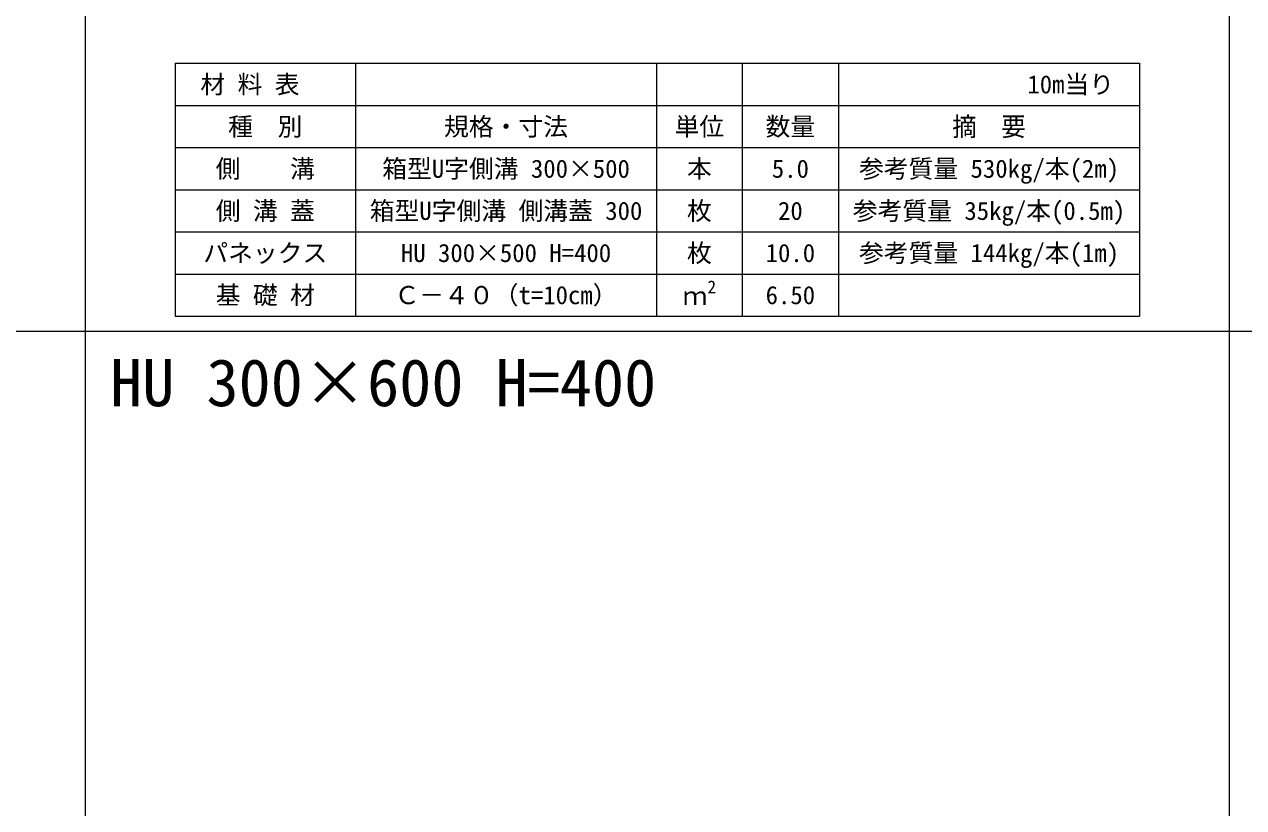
# Model space of a CAD drawing. Units: millimetres at full size; details may follow other scales. Extents: x 187207 to 255567, y 882048 to 905686.
# Drawn here: x 198275 to 200726, y 891390 to 892965 of the extents above; entities that cross this region are included whole.
import ezdxf
from ezdxf.enums import TextEntityAlignment as Align

# ---------------------------------------------------------------- set-up
doc = ezdxf.new("R2010")
doc.units = ezdxf.units.MM
doc.header["$LTSCALE"] = 20
for name, color, linetype, lineweight in [('Defpoints_3', 8, 'Continuous', 0), ('図枠', 5, 'Continuous', 13), ('寸法・材料表', 7, 'Continuous', 13)]:
    doc.layers.add(name, color=color, linetype=linetype, lineweight=lineweight)
doc.layers.add('文字', color=7, linetype='Continuous')
doc.styles.add('ＭＳ ゴシック', font='')
doc.styles.add('ＭＳ Ｐゴシック', font='')
doc.styles.get('ＭＳ ゴシック').set_extended_font_data('MS Gothic')
doc.styles.get('ＭＳ Ｐゴシック').set_extended_font_data('MS PGothic')

msp = doc.modelspace()

# ---------------------------------------------------------------- linework, layer by layer
at = {"layer": 'Defpoints_3'}
for p, q in [((198577.92, 892887.01), (200516.83, 892887.01)), ((198577.92, 892887.01), (198577.92, 892801.83)), ((198940.92, 892887.01), (198940.92, 892801.83)), ((199545.92, 892887.01), (199545.92, 892801.83)), ((199718.23, 892887.01), (199718.23, 892801.83)), ((199911.83, 892887.01), (199911.83, 892801.83)), ((200516.83, 892887.01), (200516.83, 892801.83))]:
    msp.add_line(p, q, dxfattribs=at)
at = {"layer": '図枠'}
for p, q in [((198397.37, 904948.33), (198397.37, 882048.33)), ((200697.37, 904948.33), (200697.37, 882048.33)), ((194897.37, 892348.33), (214497.37, 892348.33))]:
    msp.add_line(p, q, dxfattribs=at)
at = {"layer": '寸法・材料表'}
for p, q in [((198577.92, 892801.83), (200516.83, 892801.83)), ((198577.92, 892801.83), (198577.92, 892378.33)), ((198940.92, 892801.83), (198940.92, 892378.33)), ((199545.92, 892801.83), (199545.92, 892378.33)), ((199718.23, 892801.83), (199718.23, 892378.33)), ((199911.83, 892801.83), (199911.83, 892378.33)), ((200516.83, 892801.83), (200516.83, 892378.33)), ((198577.92, 892717.13), (200516.83, 892717.13)), ((198577.92, 892632.43), (200516.83, 892632.43)), ((198577.92, 892547.73), (200516.83, 892547.73)), ((198577.92, 892463.03), (200516.83, 892463.03)), ((198577.92, 892378.33), (200516.83, 892378.33))]:
    msp.add_line(p, q, dxfattribs=at)

# ---------------------------------------------------------------- texts
at = {"layer": '寸法・材料表', "style": 'ＭＳ ゴシック'}
msp.add_text('\u3000材 料 表', height=36.55, dxfattribs=at).set_placement((198579.08, 892844.42), align=Align.MIDDLE_LEFT)
msp.add_text('10m当り\u3000', height=36.55, dxfattribs=at).set_placement((200515.66, 892844.42), align=Align.MIDDLE_RIGHT)
for s, p in [('種\u3000別', (198759.42, 892759.48)), ('規格・寸法', (199243.42, 892759.48)), ('単位', (199632.07, 892759.48)), ('数量', (199815.03, 892759.48)), ('側\u3000\u3000溝', (198759.42, 892674.78)), ('箱型U字側溝 300×500', (199243.42, 892674.78)), ('本', (199632.07, 892674.78)), ('5.0', (199815.03, 892674.78)), ('参考質量 530kg/本(2m)', (200214.33, 892674.78)), ('側 溝 蓋', (198759.42, 892590.08)), ('箱型U字側溝 側溝蓋 300', (199243.42, 892590.08)), ('枚', (199632.07, 892590.08)), ('20', (199815.03, 892590.08)), ('参考質量 35kg/本(0.5m)', (200214.33, 892590.08)), ('パネックス', (198759.42, 892505.38)), ('HU 300×500 H=400', (199243.42, 892505.38)), ('枚', (199632.07, 892505.38)), ('10.0', (199815.03, 892505.38)), ('参考質量 144kg/本(1m)', (200214.33, 892505.38)), ('基 礎 材', (198759.42, 892420.68)), ('Ｃ－４０（t=10cm）', (199243.42, 892420.68)), ('6.50', (199815.03, 892420.68))]:
    msp.add_text(s, height=36.55, dxfattribs=at).set_placement(p, align=Align.MIDDLE_CENTER)
at = {"layer": '寸法・材料表', "style": 'ＭＳ Ｐゴシック', "width": 0.95}
msp.add_text('摘\u3000要', height=38.1, dxfattribs=at).set_placement((200214.33, 892759.48), align=Align.MIDDLE_CENTER)
at = {"layer": '寸法・材料表', "style": 'ＭＳ ゴシック'}
for s, height, p in [('2', 25.59, (199648.28, 892416.71)), ('ｍ', 36.55, (199598.42, 892389.76))]:
    msp.add_text(s, height=height, dxfattribs=at).set_placement(p, align=Align.BOTTOM_LEFT)
at = {"layer": '文字', "style": 'ＭＳ ゴシック'}
msp.add_text('HU 300×600 H=400', height=94.94, dxfattribs=at).set_placement((198447.37, 892168.83), align=Align.BOTTOM_LEFT)

doc.saveas('drawing.dxf')
